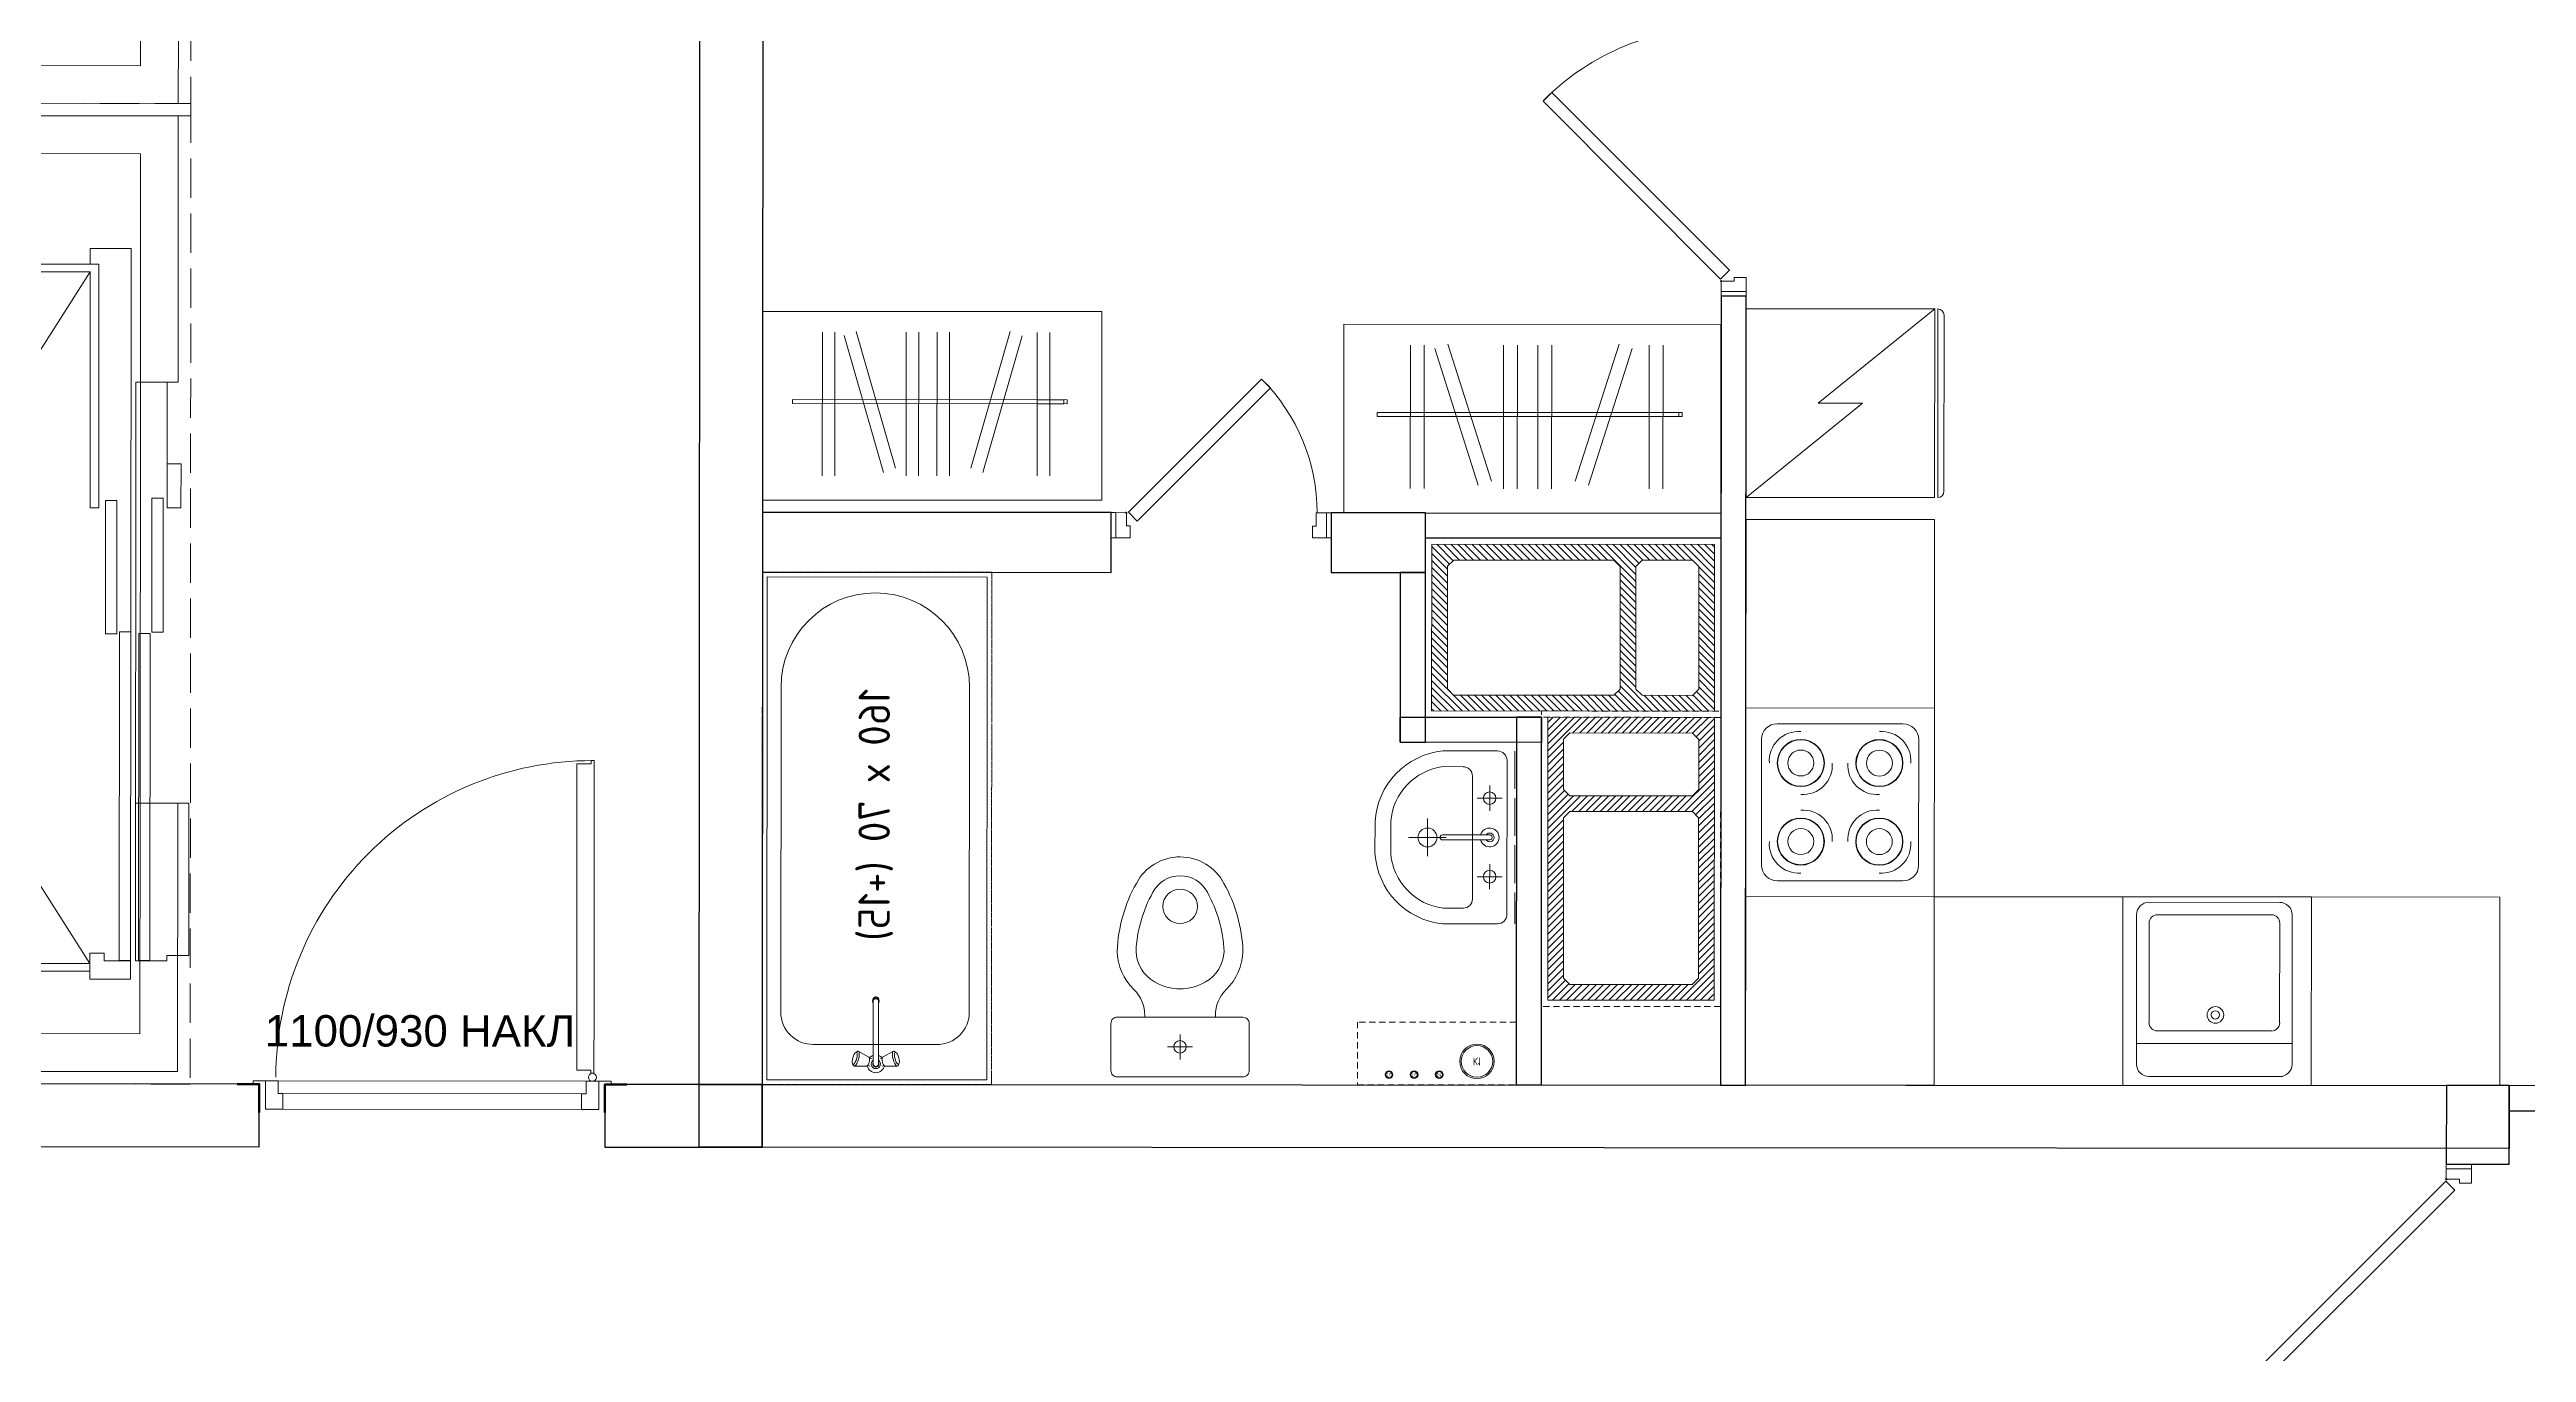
# Model space of a CAD drawing. Header units: millimetres. Extents: x 0 to 145404, y 0 to 194550.
# Drawn here: x 66504 to 74386, y 173651 to 177797 of the extents above; entities that cross this region are included whole.
import ezdxf
from ezdxf.enums import TextEntityAlignment as Align

# ---------------------------------------------------------------- set-up
doc = ezdxf.new("R2010")
doc.units = ezdxf.units.MM
for name, pattern in [('200_ШТРИХ', [320, 200, -120]), ('ACAD_ISO02W100', [15, 12, -3]), ('DASHED', [7, 5, -2, 0]), ('ГОСТ 2.303 5', [24, 20, -1.5, 1, -1.5])]:
    doc.linetypes.add(name, pattern=pattern)
for name, color, linetype, lineweight in [('A-DOOR', 7, 'Continuous', 9), ('АР - Вентблок', 36, 'Continuous', 9), ('АР - ВК', 126, 'Continuous', 13), ('АР - Двери', 126, 'Continuous', 9), ('АР - Лифты', 173, 'Continuous', 9), ('АР - Монолит', 56, 'Continuous', 30), ('АР - Обор. - Холодильник', 42, 'Continuous', 9), ('АР - Оборуд', 252, 'Continuous', 0), ('АР - Перегородки 190', 54, 'Continuous', 30), ('АР - Перегородки 80', 32, 'Continuous', 30), ('АР - Сантехника', 150, 'Continuous', 9)]:
    doc.layers.add(name, color=color, linetype=linetype, lineweight=lineweight)
doc.layers.add('Q-SPCQ-1', color=9, linetype='Continuous', lineweight=9, true_color=0x808080)
doc.layers.add('АР - мебель', color=7, linetype='Continuous', lineweight=9, true_color=0x787878)
doc.styles.add('Arial', font='arial.ttf', dxfattribs={"height": 588.085736})
doc.styles.add('GOST 2.304', font='CS_Gost2304.shx', dxfattribs={"oblique": 15})
doc.styles.add('GOST-2.304_Type-B', font='GOST Common.ttf')
doc.styles.add('ГОСТ 2.304', font='CS_Gost2304.shx')

# ---------------------------------------------------------------- blocks, each defined once
blk = doc.blocks.new('*U93')
at = {"ltscale": 100}
for p, q in [((-1035, 37.5), (-1035, -42.5)), ((-1002, 37.5), (-1035, 37.5)), ((-1002, -4.5), (-1002, 37.5)), ((-48, -4.5), (-48, 35.5)), ((-46, 37.5), (-15, 37.5)), ((-15, 37.5), (-15, -42.5)), ((-1035, -42.5), (-990, -42.5)), ((-990, -4.5), (-1002, -4.5)), ((-990, -42.5), (-990, -4.5)), ((-60, -42.5), (-60, -4.5)), ((-60, -4.5), (-48, -4.5)), ((-15, -42.5), (-60, -42.5))]:
    blk.add_line(p, q, dxfattribs=at)
for points in [[(-54.4, 38.9), (-82.7, 10.6), (-754, 682), (-725.8, 710.3)], [(-1035, -42.5), (-1050, -42.5), (-1050, 37.5), (-1035, 37.5)], [(-15, -42.5), (0, -42.5), (0, 37.5), (-15, 37.5)]]:
    blk.add_lwpolyline(points, close=True, dxfattribs=at)
blk.add_circle((-48, 37.5), 2, dxfattribs=at)
blk.add_arc((-57.9, 37.5), 950, 135.13505, 180, dxfattribs=at)
blk = doc.blocks.new('Умывальник_550х420')
at = {"color": 0, "ltscale": 50}
for points in [[(55, -274.6), (230.3, -274.6, 0.365452), (445, -50.5), (445, 50.2, 0.368387), (228.9, 275.4), (55, 275.4, 0.412588), (25, 245.3), (25, -244.5, 0.412222)], [(163, -224.6), (228, -224.6, 0.357073), (395, -49.7), (395, 50.3, 0.35647), (228, 225.4), (165, 225.4, 0.411711), (135, 195.3), (135, -196.4, 0.420441)], [(80, 8.3), (230, 8.3, -1), (230, -7.7), (80, -7.7, -1)]]:
    blk.add_lwpolyline(points, format="xyb", close=True, dxfattribs=at)
for points in [[(80, 165.3), (80, 85.3)], [(120, 125.3), (40, 125.3)], [(338, 0.2), (218, 0.2)], [(278, 60.2), (278, -59.8)], [(120, -124.7), (40, -124.7)], [(80, -84.7), (80, -164.7)]]:
    blk.add_lwpolyline(points, dxfattribs=at)
for centre, radius in [((80, 125.3), 20), ((278, 0.2), 30), ((80, -124.7), 20)]:
    blk.add_circle(centre, radius, dxfattribs=at)
for radius, start, end in [(30, 15.46601, 344.53399), (14, 34.8499, 325.1501)]:
    blk.add_arc((80, 0.3), radius, start, end, dxfattribs=at)
at = {"layer": 'Defpoints', "linetype": 'ACAD_ISO02W100', "lineweight": -2, "ltscale": 10}
blk.add_lwpolyline([(0, 275.3), (0, -274.7)], dxfattribs=at)
at = {"layer": 'АР - Сантехника', "linetype": 'ACAD_ISO02W100', "ltscale": 10, "style": 'GOST 2.304', "width": 0.7}
blk.add_attdef('NAME', text='', height=250, dxfattribs=at).set_placement((278, 0.2, 0), align=Align.MIDDLE_CENTER)
blk = doc.blocks.new('Унитаз_700х440')
at = {"color": 0, "ltscale": 50}
for points in [[(195, -220), (45, -220, -0.414601), (25, -200), (25, 200, -0.414214), (45, 220), (195, 220, -0.414214), (215, 200), (215, -200, -0.414487)], [(327.1, 81.1, -0.261097), (424.4, 140, -0.11879), (612.3, 86.6, -0.608687), (612.3, -86.6, -0.11879), (424.4, -140, -0.261097), (327.1, -81.1, -0.27207)]]:
    blk.add_lwpolyline(points, format="xyb", close=True, dxfattribs=at)
blk.add_lwpolyline([(215, 112.3), (220.9, 112.3, 0.202167), (303, 147, -0.194798), (424.5, 200, -0.119349), (640.7, 139.4, -0.604544), (640.7, -139.4, -0.119349), (424.5, -200, -0.194798), (303, -147, 0.202167), (220.9, -112.3), (215, -112.3)], format="xyb", dxfattribs=at)
for points in [[(120.6, -40), (120.6, 40)], [(159.4, 0), (80.6, 0)]]:
    blk.add_lwpolyline(points, dxfattribs=at)
for centre, radius in [((120.6, 0), 20), ((567.6, 0), 55)]:
    blk.add_circle(centre, radius, dxfattribs=at)
at = {"layer": 'Defpoints', "linetype": 'ACAD_ISO02W100', "lineweight": -2, "ltscale": 10}
blk.add_lwpolyline([(0, -220), (0, 220)], dxfattribs=at)
blk = doc.blocks.new('Ш03 600х1200')
for p, q in [((0, 600), (-1200, 600)), ((-1200, 0), (-1200, 600)), ((0, 0), (0, 600)), ((-988.5, 66), (-988.5, 522.9)), ((-944.2, 66), (-944.2, 522.9)), ((-911.1, 76.8), (-772.2, 512)), ((-868.9, 63.3), (-730, 498.6)), ((-692.1, 66), (-692.1, 522.9)), ((-647.8, 66), (-647.8, 522.9)), ((-583, 66), (-583, 522.9)), ((-538.7, 66), (-538.7, 522.9)), ((-324.4, 63.3), (-463.3, 498.6)), ((-282.2, 76.8), (-421.1, 512)), ((-228.6, 66), (-228.6, 522.9)), ((-184.3, 66), (-184.3, 522.9)), ((-123, 293.3), (-1094.4, 293.3)), ((-1094.4, 293.3), (-1094.4, 280.4)), ((-1094.4, 280.4), (-123, 280.4)), ((-134.5, 293.3), (-228.9, 293.3)), ((-228.9, 293.3), (-228.9, 280.4)), ((-228.9, 280.4), (-134.5, 280.4)), ((-134.5, 280.4), (-134.5, 293.3)), ((-123, 280.4), (-123, 293.3)), ((0, 0), (-1200, 0))]:
    blk.add_line(p, q)
blk = doc.blocks.new('*U202')
at = {"ltscale": 100}
for p, q in [((15, 37.5), (15, -42.5)), ((46, 37.5), (15, 37.5)), ((48, -4.5), (48, 35.5)), ((652, -4.5), (652, 37.5)), ((652, 37.5), (685, 37.5)), ((685, 37.5), (685, -42.5)), ((15, -42.5), (60, -42.5)), ((60, -4.5), (48, -4.5)), ((60, -42.5), (60, -4.5)), ((640, -42.5), (640, -4.5)), ((640, -4.5), (652, -4.5)), ((685, -42.5), (640, -42.5))]:
    blk.add_line(p, q, dxfattribs=at)
for points in [[(54.4, 38.9), (82.7, 10.6), (506.5, 434.5), (478.3, 462.8)], [(15, -42.5), (0, -42.5), (0, 37.5), (15, 37.5)], [(685, -42.5), (700, -42.5), (700, 37.5), (685, 37.5)]]:
    blk.add_lwpolyline(points, close=True, dxfattribs=at)
blk.add_circle((48, 37.5), 2, dxfattribs=at)
blk.add_arc((55, 37.5), 600, 0, 44.86495, dxfattribs=at)
blk = doc.blocks.new('Вентблок 900 х 530')
at = {"layer": 'АР - Вентблок', "lineweight": 5}
h = blk.add_hatch(dxfattribs=at)
h.set_pattern_fill('ANSI31', color=256, scale=5)
h.set_pattern_definition([(45, (-3927617.913, -709139.574), (-11.22532015, 11.22532015), [])])
h.paths.add_polyline_path([(-20, 920), (-550, 920), (-550, 20), (-20, 20)])
h.paths.add_polyline_path([(-480, 670), (-500, 690), (-500, 850), (-480, 870), (-90, 870), (-70, 850), (-70, 690), (-90, 670)], flags=16)
h.paths.add_polyline_path([(-90, 620), (-70, 600), (-70, 90), (-90, 70), (-480, 70), (-500, 90), (-500, 600), (-480, 620)], flags=16)
at = {"layer": 'АР - Вентблок', "linetype": '200_ШТРИХ', "lineweight": 5, "ltscale": 0.1}
blk.add_lwpolyline([(-570, 0), (-570, 940), (0, 940), (0, 0)], close=True, dxfattribs=at)
at = {"layer": 'АР - Вентблок', "linetype": 'ByBlock'}
for points in [[(-550, 20), (-550, 920), (-20, 920), (-20, 20)], [(-500, 690), (-500, 850), (-480, 870), (-90, 870), (-70, 850), (-70, 690), (-90, 670), (-480, 670)], [(-500, 90), (-500, 600), (-480, 620), (-90, 620), (-70, 600), (-70, 90), (-90, 70), (-480, 70)]]:
    blk.add_lwpolyline(points, close=True, dxfattribs=at)
blk = doc.blocks.new('Стояк ВК с циркуляцией')
at = {"layer": 'АР - ВК', "linetype": '200_ШТРИХ', "lineweight": 5, "ltscale": 0.1}
blk.add_lwpolyline([(-505, 0), (0, 0), (0, -200), (-505, -200)], close=True, dxfattribs=at)
at = {"layer": 'АР - ВК', "color": 1, "ltscale": 100}
for centre, radius in [((-405, -32.5), 12.5), ((-405, -32.5), 10), ((-325, -32.5), 12.5), ((-325, -32.5), 10)]:
    blk.add_circle(centre, radius, dxfattribs=at)
at = {"layer": 'АР - ВК', "color": 5, "ltscale": 100}
for radius in [12.5, 10]:
    blk.add_circle((-245, -32.5), radius, dxfattribs=at)
at = {"layer": 'АР - ВК', "color": 46, "ltscale": 100}
for radius in [55, 50]:
    blk.add_circle((-125, -75), radius, dxfattribs=at)
at = {"layer": 'АР - ВК', "color": 1, "ltscale": 100, "style": 'ГОСТ 2.304'}
for p in [(-405, -32.5), (-325, -32.5)]:
    blk.add_text('Т4', height=10, dxfattribs=at).set_placement(p, align=Align.MIDDLE_CENTER)
at = {"layer": 'АР - ВК', "color": 5, "ltscale": 100, "style": 'ГОСТ 2.304'}
blk.add_text('В1', height=10, dxfattribs=at).set_placement((-245, -32.5), align=Align.MIDDLE_CENTER)
at = {"layer": 'АР - ВК', "color": 46, "ltscale": 100, "style": 'ГОСТ 2.304'}
blk.add_text('К1', height=25, dxfattribs=at).set_placement((-125, -75), align=Align.MIDDLE_CENTER)
blk = doc.blocks.new('Блок 600 х 600')
at = {"layer": 'АР - мебель'}
blk.add_lwpolyline([(-600, 0), (0, 0), (0, 600), (-600, 600)], close=True, dxfattribs=at)
blk = doc.blocks.new('k_22')
at = {"ltscale": 600}
for p, q in [((0, 600), (0, 0)), ((600, 600), (0, 600)), ((600, 0), (600, 600)), ((50, 500), (50, 100)), ((500, 550), (100, 550)), ((550, 100), (550, 500)), ((0, 0), (600, 0)), ((100, 50), (500, 50))]:
    blk.add_line(p, q, dxfattribs=at)
for centre in [(175, 425), (425, 425), (175, 175), (425, 175)]:
    blk.add_circle(centre, 75, dxfattribs=at)
for centre, radius, start, end in [((100, 500), 50, 90, 180), ((167.7, 432.3), 93, 85.49745, 184.50255), ((175, 425), 73.8, 0, 180), ((425, 425), 73.8, 0, 180), ((432.3, 432.3), 93, 355.49745, 94.50255), ((500, 500), 50, 0, 90), ((175, 425), 73.8, 180, 0), ((175, 425), 41.3, 0, 180), ((175, 425), 41.3, 180, 0), ((182.3, 417.7), 93, 265.49745, 4.50255), ((417.7, 417.7), 93, 175.49745, 274.50255), ((425, 425), 73.8, 180, 0), ((425, 425), 41.3, 0, 180), ((425, 425), 41.3, 180, 0), ((175, 175), 73.8, 0, 180), ((182.3, 182.3), 93, 355.49745, 94.50255), ((417.7, 182.3), 93, 85.49745, 184.50255), ((425, 175), 73.8, 0, 180), ((167.7, 167.7), 93, 175.49745, 274.50255), ((175, 175), 73.8, 180, 0), ((175, 175), 41.3, 0, 180), ((175, 175), 41.3, 180, 0), ((425, 175), 73.8, 180, 0), ((425, 175), 41.3, 0, 180), ((425, 175), 41.3, 180, 0), ((432.3, 167.7), 93, 265.49745, 4.50255), ((100, 100), 50, 180, 270), ((500, 100), 50, 270, 0)]:
    blk.add_arc(centre, radius, start, end, dxfattribs=at)
blk = doc.blocks.new('холодильник')
at = {"layer": 'АР - Обор. - Холодильник'}
for p, q in [((0, 300), (0, -300)), ((600, 300), (0, 300)), ((600, -300), (600, 300)), ((610, 300), (610, -300)), ((610, 300), (610, 300)), ((630, -280), (630, 280)), ((0, -300), (600, -300)), ((610, -300), (610, -300))]:
    blk.add_line(p, q, dxfattribs=at)
blk.add_lwpolyline([(600, 300), (229.3, 0), (370.7, 0), (0, -300)], dxfattribs=at)
for centre, start, end in [((610, 280), 0, 90), ((610, -280), 270, 0)]:
    blk.add_arc(centre, 20, start, end, dxfattribs=at)
blk = doc.blocks.new('М15 600х600')
for p, q in [((-600, 600), (-600, 0)), ((-600, 600), (0, 600)), ((-516.4, 571.8), (-100.6, 571.8)), ((0, 600), (0, 0)), ((-556, 57), (-556, 532.2)), ((-61, 532.2), (-61, 57)), ((-556, 466.2), (-61, 466.2)), ((-516.4, 83.4), (-516.4, 400.2)), ((-490, 426.6), (-127, 426.6)), ((-100.6, 83.4), (-100.6, 400.2)), ((-61, 400.2), (-61, 83.4)), ((-600, 0), (0, 0)), ((-100.6, 17.4), (-516.4, 17.4)), ((-127, 57), (-490, 57))]:
    blk.add_line(p, q)
for centre, major_axis, start_param, end_param in [((-516.4, 532.2), (-28, 28), -0.785398, 0.785398), ((-100.6, 532.2), (28, 28), 5.497787, 7.068583), ((-490, 400.2), (-18.7, 18.7), -0.785398, 0.785398), ((-305.2, 375.6), (18.7, 18.7), 5.497787, 11.780972), ((-127, 400.2), (18.7, 18.7), 5.497787, 7.068583), ((-305.2, 375.6), (9.33, 9.33), 5.497787, 11.780972), ((-490, 83.4), (18.7, 18.7), 2.356194, 3.926991), ((-127, 83.4), (-18.7, 18.7), 2.356194, 3.926991), ((-516.4, 57), (28, 28), 2.356194, 3.926991), ((-100.6, 57), (-28, 28), 2.356194, 3.926991)]:
    blk.add_ellipse(centre, major_axis=major_axis, ratio=1, start_param=start_param, end_param=end_param)
blk = doc.blocks.new('*U84')
at = {"ltscale": 100}
for p, q in [((15, 37.5), (15, -42.5)), ((46, 37.5), (15, 37.5)), ((48, -4.5), (48, 35.5)), ((852, -4.5), (852, 37.5)), ((852, 37.5), (885, 37.5)), ((885, 37.5), (885, -42.5)), ((15, -42.5), (60, -42.5)), ((60, -4.5), (48, -4.5)), ((60, -42.5), (60, -4.5)), ((840, -42.5), (840, -4.5)), ((840, -4.5), (852, -4.5)), ((885, -42.5), (840, -42.5))]:
    blk.add_line(p, q, dxfattribs=at)
for points in [[(54.4, 38.9), (82.7, 10.6), (648, 575.9), (619.7, 604.2)], [(15, -42.5), (0, -42.5), (0, 37.5), (15, 37.5)], [(885, -42.5), (900, -42.5), (900, 37.5), (885, 37.5)]]:
    blk.add_lwpolyline(points, close=True, dxfattribs=at)
blk.add_circle((48, 37.5), 2, dxfattribs=at)
blk.add_arc((56.7, 37.5), 800, 0, 44.86495, dxfattribs=at)
blk = doc.blocks.new('Ванна 160х70 (+15)')
at = {"layer": 'АР - Сантехника'}
for p, q in [((-1615, -15), (-15, -15)), ((-1615, -715), (-1615, -15)), ((-1615, -15), (-1615, -15)), ((-1264.2, -59.4), (-230.1, -59.4)), ((-15, -15), (-15, -715)), ((-127.6, -558.2), (-127.6, -161.2)), ((-105.9, -303.3), (-106.5, -305.9)), ((-106.5, -305.9), (-104.7, -307.9)), ((-87, -340), (-106.5, -305.9)), ((-105.9, -303.3), (-102.4, -297.9)), ((-104.7, -307.9), (-100.7, -309)), ((-102.4, -297.9), (-102.9, -300)), ((-102.9, -300), (-101.4, -301.6)), ((-100.1, -295.5), (-102.4, -297.9)), ((-101.4, -301.6), (-98.3, -302.5)), ((-100.7, -309), (-94.9, -309.3)), ((-96.2, -293), (-100.1, -295.5)), ((-98.3, -302.5), (-93.6, -302.7)), ((-91.1, -290.7), (-96.2, -293)), ((-94.9, -309.3), (-87.9, -308.5)), ((-93.6, -302.7), (-88, -302.1)), ((-85.2, -288.8), (-91.1, -290.7)), ((-88, -302.1), (-82, -300.8)), ((-87.9, -308.5), (-80.3, -306.9)), ((-79.1, -287.5), (-85.2, -288.8)), ((-82, -300.8), (-76.1, -298.9)), ((-80.3, -306.9), (-73, -304.5)), ((-73.5, -286.9), (-79.1, -287.5)), ((-76.1, -298.9), (-70.9, -296.6)), ((-68.9, -287.1), (-73.5, -286.9)), ((-73, -304.5), (-66.5, -301.6)), ((-70.9, -296.6), (-67, -294.1)), ((-65.7, -288.1), (-68.9, -287.1)), ((-67, -294.1), (-64.7, -291.7)), ((-66.5, -301.6), (-61.6, -298.6)), ((-64.2, -289.6), (-65.7, -288.1)), ((-60, -291), (-65.7, -288.1)), ((-64.7, -291.7), (-64.2, -289.6)), ((-61.6, -298.6), (-58.8, -295.6)), ((-58.2, -292.9), (-60, -291)), ((-58.8, -295.6), (-58.2, -292.9)), ((-58, -332.3), (-58.2, -292.9)), ((-65.6, -353.4), (-265.7, -353.4)), ((-65.6, -370.4), (-265.7, -370.4)), ((-87, -383.7), (-106.5, -417.9)), ((-92.2, -353.2), (-92.3, -353.4)), ((-92.3, -370.4), (-92.2, -370.5)), ((-87, -340), (-85.9, -341.2)), ((-85.9, -382.5), (-87, -383.7)), ((-85.9, -341.2), (-83.5, -341.9)), ((-83.5, -381.8), (-85.9, -382.5)), ((-83.5, -341.9), (-80, -342.1)), ((-80, -381.7), (-83.5, -381.8)), ((-81.4, -349.4), (-83.4, -341.9)), ((-81.4, -374.4), (-83.4, -381.8)), ((-80, -342.1), (-75.8, -341.6)), ((-75.8, -382.1), (-80, -381.7)), ((-75.8, -341.6), (-71.3, -340.6)), ((-71.3, -383.1), (-75.8, -382.1)), ((-71.3, -340.6), (-66.9, -339.2)), ((-66.9, -384.5), (-71.3, -383.1)), ((-66.9, -339.2), (-63, -337.5)), ((-63, -386.3), (-66.9, -384.5)), ((-63, -337.5), (-60.1, -335.6)), ((-60.1, -388.1), (-63, -386.3)), ((-58.2, -343.2), (-60.2, -335.7)), ((-58.2, -380.6), (-60.2, -388)), ((-60.1, -335.6), (-58.3, -333.8)), ((-58.3, -389.9), (-60.1, -388.1)), ((-58.3, -333.8), (-58, -332.3)), ((-58, -391.5), (-58.3, -389.9)), ((-58, -391.5), (-58.2, -430.8)), ((-104.7, -415.9), (-106.5, -417.9)), ((-106.5, -417.9), (-105.9, -420.5)), ((-105.9, -420.5), (-102.4, -425.9)), ((-100.7, -414.7), (-104.7, -415.9)), ((-101.4, -422.2), (-102.9, -423.8)), ((-102.9, -423.8), (-102.4, -425.9)), ((-102.4, -425.9), (-100.1, -428.3)), ((-98.3, -421.2), (-101.4, -422.2)), ((-94.9, -414.5), (-100.7, -414.7)), ((-100.1, -428.3), (-96.2, -430.7)), ((-93.6, -421.1), (-98.3, -421.2)), ((-96.2, -430.7), (-91.1, -433)), ((-87.9, -415.3), (-94.9, -414.5)), ((-88, -421.7), (-93.6, -421.1)), ((-91.1, -433), (-85.2, -434.9)), ((-82, -423), (-88, -421.7)), ((-80.3, -416.9), (-87.9, -415.3)), ((-85.2, -434.9), (-79.1, -436.2)), ((-76.1, -424.9), (-82, -423)), ((-73, -419.3), (-80.3, -416.9)), ((-79.1, -436.2), (-73.5, -436.8)), ((-70.9, -427.2), (-76.1, -424.9)), ((-73.5, -436.8), (-68.9, -436.6)), ((-66.5, -422.1), (-73, -419.3)), ((-67, -429.6), (-70.9, -427.2)), ((-68.9, -436.6), (-65.7, -435.7)), ((-64.7, -432), (-67, -429.6)), ((-61.6, -425.2), (-66.5, -422.1)), ((-60, -432.8), (-65.7, -435.7)), ((-65.7, -435.7), (-64.2, -434.1)), ((-64.2, -434.1), (-64.7, -432)), ((-58.8, -428.2), (-61.6, -425.2)), ((-60, -432.8), (-58.2, -430.8)), ((-58.2, -430.8), (-58.8, -428.2)), ((-230.1, -659.4), (-1264.2, -659.4)), ((-15, -715), (-1615, -715)), ((-15, -715), (-15, -715))]:
    blk.add_line(p, q, dxfattribs=at)
at = {"layer": 'АР - Сантехника', "linetype": 'ГОСТ 2.303 5'}
blk.add_lwpolyline([(0, 0), (0, -730), (-1630, -730), (-1630, 0)], close=True, dxfattribs=at)
at = {"layer": 'АР - Сантехника'}
for points in [[(-271.1, -353.4), (-272.3, -353.5), (-273.5, -353.8), (-274.6, -354.3), (-275.6, -355), (-276.5, -355.9), (-277.3, -356.9), (-277.9, -358), (-278.3, -359.3), (-278.6, -360.5), (-278.7, -361.9), (-278.6, -363.2), (-278.3, -364.5), (-277.9, -365.7), (-277.3, -366.9), (-276.5, -367.9), (-275.6, -368.8), (-274.6, -369.5), (-273.5, -370), (-272.3, -370.3), (-271.1, -370.4)], [(-260.2, -353.4), (-261.3, -352.6), (-262.5, -352), (-263.8, -351.6), (-265.1, -351.4), (-266.4, -351.4), (-267.7, -351.6), (-269, -352.1), (-270.2, -352.7), (-271.3, -353.5), (-272.3, -354.5), (-273.1, -355.6), (-273.8, -356.9), (-274.4, -358.2), (-274.8, -359.7), (-274.9, -361.1), (-274.9, -362.6), (-274.8, -364.1), (-274.4, -365.5), (-273.8, -366.9), (-273.1, -368.1), (-272.3, -369.3), (-271.3, -370.2), (-270.2, -371.1), (-269, -371.7), (-267.7, -372.1), (-266.4, -372.3), (-265.1, -372.4), (-263.8, -372.2), (-262.5, -371.8), (-261.3, -371.2), (-260.2, -370.4)], [(-265.7, -353.4), (-266.9, -353.5), (-268, -353.8), (-269.1, -354.3), (-270.1, -355), (-271, -355.9), (-271.8, -356.9), (-272.4, -358), (-272.8, -359.3), (-273.1, -360.5), (-273.2, -361.9), (-273.1, -363.2), (-272.8, -364.5), (-272.4, -365.7), (-271.8, -366.9), (-271, -367.9), (-270.1, -368.8), (-269.1, -369.5), (-268, -370), (-266.9, -370.3), (-265.7, -370.4)]]:
    blk.add_lwpolyline(points, dxfattribs=at)
for centre, radius, start, end in [((-1264.2, -359.4), 300, 90, 270), ((-230.1, -161.9), 102.5, 359.24097, 89.99927), ((-65.6, -361.9), 28, 133.41646, 162.32776), ((-65.6, -361.9), 28, 197.67224, 226.58354), ((-65.6, -361.9), 15, 214.51811, 145.48189), ((-65.6, -361.9), 10, 238.21167, 121.78833), ((-65.6, -361.9), 8.5, 270, 90), ((-65.6, -361.9), 28, 283.41646, 76.58354), ((-230.1, -556.9), 102.5, 269.99991, 0.75903)]:
    blk.add_arc(centre, radius, start, end, dxfattribs=at)
at = {"layer": 'АР - Сантехника', "linetype": 'Continuous', "style": 'GOST-2.304_Type-B'}
blk.add_text('160 х 70 (+15)', height=100, dxfattribs=at).set_placement((-858.5, -356.2), align=Align.MIDDLE_CENTER)
blk = doc.blocks.new('Квартира 3К 10100 тип 1 перекидная')
at = {"layer": 'АР - Монолит', "elevation": 0}
for points in [[(5360, 2000), (5560, 2000), (5560, 7980), (5360, 7980)], [(-200, 2200), (0, 2200), (0, 1950), (-200, 1950)], [(-200, 2200), (-200, 2000), (5560, 2000), (5560, 2200)]]:
    blk.add_lwpolyline(points, close=True, dxfattribs=at)
at = {"layer": 'АР - Перегородки 190', "elevation": 0}
for points in [[(3250, 4020), (3550, 4020), (3550, 3830), (3250, 3830)], [(4250, 4020), (5360, 4020), (5360, 3830), (4250, 3830)]]:
    blk.add_lwpolyline(points, close=True, dxfattribs=at)
at = {"layer": 'АР - Перегородки 80', "elevation": 0}
for points in [[(2310, 2200), (2230, 2200), (2230, 4710), (2310, 4710)], [(3250, 4020), (2310, 4020), (2310, 3940), (3250, 3940)], [(3330, 3290), (3250, 3290), (3250, 3830), (3330, 3830)], [(2960, 2200), (2880, 2200), (2880, 3370), (2960, 3370)], [(3330, 3370), (2880, 3370), (2880, 3290), (3330, 3290)], [(-310, 2120), (-310, 2200), (-200, 2200), (-200, 2120)]]:
    blk.add_lwpolyline(points, close=True, dxfattribs=at)
for name, p, rotation in [('Блок 600 х 600', (1630, 4000, 0), 180), ('Ванна 160х70 (+15)', (5360, 2200, 0), 270), ('Блок 600 х 600', (-170, 2800, 0), 180), ('Блок 600 х 600', (-170, 2800, 0), 180), ('Блок 600 х 600', (430, 2800, 0), 180), ('Блок 600 х 600', (430, 2800, 0), 180), ('Блок 600 х 600', (1030, 2800, 0), 180), ('Блок 600 х 600', (1030, 2800, 0), 180), ('Блок 600 х 600', (1630, 2800, 0), 180), ('Блок 600 х 600', (1630, 2800, 0), 180)]:
    blk.add_blockref(name, p, dxfattribs=dict(rotation=rotation))
at = {"xscale": -1, "rotation": 90}
blk.add_blockref('Вентблок 900 х 530', (3250, 3370, 0), dxfattribs=at)
at = {"xscale": -1}
blk.add_blockref('Вентблок 900 х 530', (2310, 2450, 0), dxfattribs=at)
at = {"layer": 'АР - ВК', "rotation": 180}
blk.add_blockref('Стояк ВК с циркуляцией', (2960, 2200, 0), dxfattribs=at)
at = {"layer": 'АР - Двери', "xscale": -1, "rotation": 270}
for name, p in [('*U84', (2272.5, 4710, 0)), ('*U93', (-37.5, 1950, 0))]:
    blk.add_blockref(name, p, dxfattribs=at)
at = {"layer": 'АР - Двери', "xscale": -1}
blk.add_blockref('*U202', (4250, 3982.5, 0), dxfattribs=at)
at = {"layer": 'АР - мебель', "xscale": 0.9000000000000002, "rotation": 180}
blk.add_blockref('Ш03 600х1200', (4280, 4659.5, 0), dxfattribs=at)
at = {"layer": 'АР - мебель', "rotation": 180}
blk.add_blockref('Ш03 600х1200', (2310, 4620, 0), dxfattribs=at)
at = {"layer": 'АР - Оборуд', "extrusion": (-2.93808e-13, -7.57211e-14, -1), "zscale": -1}
blk.add_blockref('холодильник', (-2230, 4370, 0), dxfattribs=at)
at = {"layer": 'АР - Оборуд'}
blk.add_blockref('k_22', (1630, 2800, 0), dxfattribs=at)
at = {"layer": 'АР - Оборуд', "rotation": 180}
blk.add_blockref('М15 600х600', (430, 2800, 0), dxfattribs=at)
at = {"layer": 'АР - Сантехника'}
blk.add_blockref('Умывальник_550х420', (2965, 2987.2, 0), dxfattribs=at)
at = {"layer": 'АР - Сантехника', "rotation": 90.00000000000001}
blk.add_blockref('Унитаз_700х440', (4030, 2200, 0), dxfattribs=at)
blk = doc.blocks.new('Электрический подъемник- стеновой - 2200 x 1100 мм-1082052-_П__План 3 этажа_с1-с5 __6_600_')
at = {"layer": 'Q-SPCQ-1'}
for p, q in [((-1000, 1650), (-1000, 220)), ((1250, 1650), (-1000, 1650)), ((-975, 1620), (1225, 1620)), ((-975, 1520), (-975, 1620)), ((1225, 1620), (-975, 220)), ((-975, 1620), (1225, 220)), ((1225, 1620), (1225, 220)), ((1250, 192.2), (1250, 1650)), ((1399.7, 1581), (1509.7, 1581)), ((1399.7, 1144.8), (1399.7, 1581)), ((1509.7, 1581), (1509.7, 1144.8)), ((-960.2, 1520), (-1000, 1520)), ((-960.2, 1290), (-960.2, 1520)), ((-1098, 1468.5), (-1098, 1341.5)), ((-1085, 1468.5), (-1098, 1468.5)), ((-1082.1, 1411.2), (-1085, 1468.5)), ((1332.1, 1411.2), (1335, 1468.5)), ((1335, 1468.5), (1348, 1468.5)), ((1348, 1468.5), (1348, 1341.5)), ((-1085, 1341.5), (-1098, 1341.5)), ((-1082, 1398.7), (-1085, 1341.5)), ((-1017, 1411.2), (-1082.1, 1411.2)), ((-1017, 1398.7), (-1082, 1398.7)), ((-1017, 1411.2), (-1017, 1398.7)), ((1267, 1411.2), (1267, 1398.7)), ((1267, 1411.2), (1332.1, 1411.2)), ((1267, 1398.7), (1332, 1398.7)), ((1332, 1398.7), (1335, 1341.5)), ((1335, 1341.5), (1348, 1341.5)), ((-1000, 1290), (-960.2, 1290)), ((-975, 220), (-975, 1290)), ((1509.7, 1144.8), (1399.7, 1144.8)), ((-1025, 220), (-1025, 90)), ((-942, 220), (-1025, 220)), ((-967, 174), (-942, 174)), ((-967, 90), (-967, 174)), ((-942, 174), (-942, 220)), ((74, 170.9), (498, 170.9)), ((74, 134.9), (74, 170.9)), ((475, 220), (1225, 220)), ((475, 192.2), (475, 220)), ((1250, 192.2), (475, 192.2)), ((498, 170.9), (498, 134.9)), ((1250, 220), (1300, 220)), ((1300, 220), (1300, 90)), ((-1025, 90), (-967, 90)), ((-965, 90), (-965, 126)), ((-965, 126), (80, 126)), ((-965, 90), (80, 90)), ((498, 134.9), (74, 134.9)), ((80, 126), (80, 90)), ((1300, 90), (80, 90)), ((-967, 74.6), (875, 74.6)), ((-465, 74.6), (-967, 74.6)), ((-967, 74.6), (-967, -25.4)), ((-965, 64.5), (-965, 28.5)), ((75, 64.5), (-965, 64.5)), ((-965, 28.5), (75, 28.5)), ((-465, -95.4), (-465, 74.6)), ((-465, 60), (875, 60)), ((75, 28.5), (75, 64.5)), ((79, 23), (79, -13)), ((505, 23), (79, 23)), ((505, -13), (505, 23)), ((875, 74.6), (875, -25.4)), ((-967, -25.4), (-950, -25.4)), ((-950, -25.4), (-950, -95.4)), ((79, -13), (505, -13)), ((475, -25.4), (615, -25.4)), ((475, -69.5), (475, -25.4)), ((615, -69.5), (475, -69.5)), ((615, -25.4), (615, -69.5)), ((875, -25.4), (615, -25.4)), ((-950, -95.4), (-465, -95.4))]:
    blk.add_line(p, q, dxfattribs=at)
blk = doc.blocks.new('Лифт Грузовой')
at = {"layer": 'АР - Лифты'}
for p, q in [((40, 3080), (40, 40)), ((2000, 3080), (40, 3080)), ((2000, 2233.5), (2000, 3080)), ((160, 2960), (1880, 2960)), ((160, 160), (160, 2960)), ((1880, 2960), (1880, 2233.5)), ((1880, 2233.5), (2000, 2233.5)), ((2000, 893.5), (1880, 893.5)), ((1880, 893.5), (1880, 160)), ((2000, 40), (2000, 893.5)), ((1880, 160), (160, 160)), ((40, 40), (2000, 40))]:
    blk.add_line(p, q, dxfattribs=at)
at = {"layer": 'АР - Лифты', "linetype": 'DASHED', "ltscale": 25}
blk.add_lwpolyline([(0, 3120), (2040, 3120), (2040, 0), (0, 0)], close=True, dxfattribs=at)
at = {"layer": 'АР - Лифты', "rotation": 90}
blk.add_blockref('Электрический подъемник- стеновой - 2200 x 1100 мм-1082052-_П__План 3 этажа_с1-с5 __6_600_', (1940, 1358.5), dxfattribs=at)
blk = doc.blocks.new('Электрический подъемник- стеновой - 1300 x 950 мм-1081935-_П__План 3 этажа_с1-с5 __6_600_')
at = {"layer": 'Q-SPCQ-1'}
for p, q in [((-375, 1550), (-375, 220)), ((625, 1550), (-375, 1550)), ((-350, 1520), (600, 1520)), ((-350, 1000), (-350, 1520)), ((600, 1520), (-350, 220)), ((-350, 1520), (600, 220)), ((600, 1520), (600, 220)), ((625, 192.2), (625, 1550)), ((774.7, 1481), (884.7, 1481)), ((774.7, 1044.8), (774.7, 1481)), ((884.7, 1481), (884.7, 1044.8)), ((884.7, 1044.8), (774.7, 1044.8)), ((-473, 948.5), (-473, 821.5)), ((-460, 948.5), (-473, 948.5)), ((-457.1, 891.2), (-460, 948.5)), ((-335.2, 1000), (-375, 1000)), ((-335.2, 770), (-335.2, 1000)), ((707.1, 891.2), (710, 948.5)), ((710, 948.5), (723, 948.5)), ((723, 948.5), (723, 821.5)), ((-457, 878.7), (-460, 821.5)), ((-392, 891.2), (-457.1, 891.2)), ((-392, 878.7), (-457, 878.7)), ((-392, 891.2), (-392, 878.7)), ((642, 891.2), (642, 878.7)), ((642, 891.2), (707.1, 891.2)), ((642, 878.7), (707, 878.7)), ((707, 878.7), (710, 821.5)), ((-460, 821.5), (-473, 821.5)), ((710, 821.5), (723, 821.5)), ((-375, 770), (-335.2, 770)), ((-350, 220), (-350, 770)), ((-400, 220), (-400, 90)), ((-317, 220), (-400, 220)), ((-342, 174), (-317, 174)), ((-342, 90), (-342, 174)), ((-317, 174), (-317, 220)), ((74, 170.9), (498, 170.9)), ((74, 134.9), (74, 170.9)), ((475, 220), (600, 220)), ((475, 192.2), (475, 220)), ((625, 192.2), (475, 192.2)), ((498, 170.9), (498, 134.9)), ((625, 220), (675, 220)), ((675, 220), (675, 90)), ((-400, 90), (-342, 90)), ((-340, 90), (-340, 126)), ((-340, 126), (80, 126)), ((-340, 90), (80, 90)), ((498, 134.9), (74, 134.9)), ((80, 126), (80, 90)), ((675, 90), (80, 90)), ((-465, 74.6), (-342, 74.6)), ((-465, -95.4), (-465, 74.6)), ((-465, 60), (875, 60)), ((-342, 74.6), (875, 74.6)), ((-342, 74.6), (-342, -25.4)), ((-340, 64.5), (-340, 28.5)), ((75, 64.5), (-340, 64.5)), ((-340, 28.5), (75, 28.5)), ((75, 28.5), (75, 64.5)), ((79, 23), (79, -13)), ((505, 23), (79, 23)), ((505, -13), (505, 23)), ((875, 74.6), (875, -25.4)), ((-342, -25.4), (-325, -25.4)), ((-325, -25.4), (-325, -95.4)), ((79, -13), (505, -13)), ((475, -25.4), (615, -25.4)), ((475, -69.5), (475, -25.4)), ((615, -69.5), (475, -69.5)), ((615, -25.4), (615, -69.5)), ((875, -25.4), (615, -25.4)), ((-325, -95.4), (-465, -95.4))]:
    blk.add_line(p, q, dxfattribs=at)
blk = doc.blocks.new('Лифт Пассажирский')
at = {"layer": 'АР - Лифты'}
for p, q in [((2000, 1880), (40, 1880)), ((40, 1880), (40, 40)), ((2000, 1599), (2000, 1880)), ((160, 1760), (1880, 1760)), ((160, 160), (160, 1760)), ((1880, 1760), (1880, 1599)), ((1880, 1599), (2000, 1599)), ((2000, 259), (1880, 259)), ((1880, 259), (1880, 160)), ((2000, 40), (2000, 259)), ((1880, 160), (160, 160)), ((40, 40), (2000, 40))]:
    blk.add_line(p, q, dxfattribs=at)
at = {"layer": 'АР - Лифты', "linetype": 'DASHED', "ltscale": 25}
blk.add_lwpolyline([(0, 0), (2040, 0), (2040, 1920), (0, 1920)], close=True, dxfattribs=at)
at = {"layer": 'АР - Лифты', "rotation": 90}
blk.add_blockref('Электрический подъемник- стеновой - 1300 x 950 мм-1081935-_П__План 3 этажа_с1-с5 __6_600_', (1940, 724), dxfattribs=at)
blk = doc.blocks.new('*U203')
at = {"layer": 'A-DOOR'}
blk.add_lwpolyline([(-45, 1020), (-75, 1020), (-90, 1020), (-90, 1010), (-90, 246.2), (-90, 45), (-45, 45), (-45, 35), (-35, 35), (-35, 246.2), (-35, 1020), (-35, 1030), (-45, 1030)], close=True, dxfattribs=at)
at = {"layer": 'A-DOOR', "ltscale": 100}
for points in [[(-1080, 10), (-1120, 10), (-1120, 0)], [(-20, 10), (20, 10), (20, 0)]]:
    blk.add_lwpolyline(points, dxfattribs=at)
at = {"layer": 'A-DOOR'}
for points in [[(-1080, -80), (-1080, 10), (-1040, 10), (-1040, -30), (-1025, -30), (-1025, -80), (-1080, -80)], [(-60, 10), (-1040, 10)], [(-20, -80), (-20, 10), (-60, 10), (-60, -30), (-75, -30), (-75, -80), (-20, -80)], [(-1025, -30), (-75, -30)], [(-75, -80), (-1025, -80)]]:
    blk.add_lwpolyline(points, dxfattribs=at)
blk.add_circle((-40, 22.5), 12.5, dxfattribs=at)
blk.add_arc((-40, 22.5), 1007.5, 90, 180, dxfattribs=at)
at = {"layer": 'Defpoints', "lineweight": 60, "ltscale": 100}
for points in [[(-1170, 0), (-1100, 0), (-1100, -90)], [(70, 0), (0, 0), (0, -90)]]:
    blk.add_lwpolyline(points, dxfattribs=at)
at = {"layer": 'Defpoints', "linetype": 'Continuous', "ltscale": 100, "style": 'Arial'}
blk.add_text('1100/930 НАКЛ', height=100, dxfattribs=at).set_placement((-1082.8, 119.7))
blk = doc.blocks.new('Лестничная клетка Н1 6700')
at = {"layer": 'АР - Монолит', "elevation": 0}
for points in [[(6900, 0), (6700, 0), (6700, 5980), (6900, 5980)], [(5300, 0), (5300, 200), (2840, 200), (2840, 0)], [(6900, 0), (6900, 200), (6400, 200), (6400, 0)]]:
    blk.add_lwpolyline(points, close=True, dxfattribs=at)
for name, p in [('Лифт Пассажирский', (3040, 3280, 0)), ('Лифт Грузовой', (3040, 200, 0))]:
    blk.add_blockref(name, p)
at = {"ltscale": 100}
blk.add_blockref('*U203', (6400, 200, 0), dxfattribs=at)
blk = doc.blocks.new('H_Section_2')
at = {"xscale": -1, "rotation": 56.96711930257284}
blk.add_blockref('Лестничная клетка Н1 6700', (-484.1, -12448.3, 0), dxfattribs=at)
at = {"rotation": 56.96711930257281}
blk.add_blockref('Квартира 3К 10100 тип 1 перекидная', (-5490.5, -23816.8, 0), dxfattribs=at)

msp = doc.modelspace()

# ---------------------------------------------------------------- block references
at = {"xscale": -1, "rotation": 56.92792192093123}
msp.add_blockref('H_Section_2', (51175.5, 180696.1), dxfattribs=at)

doc.saveas('drawing.dxf')
